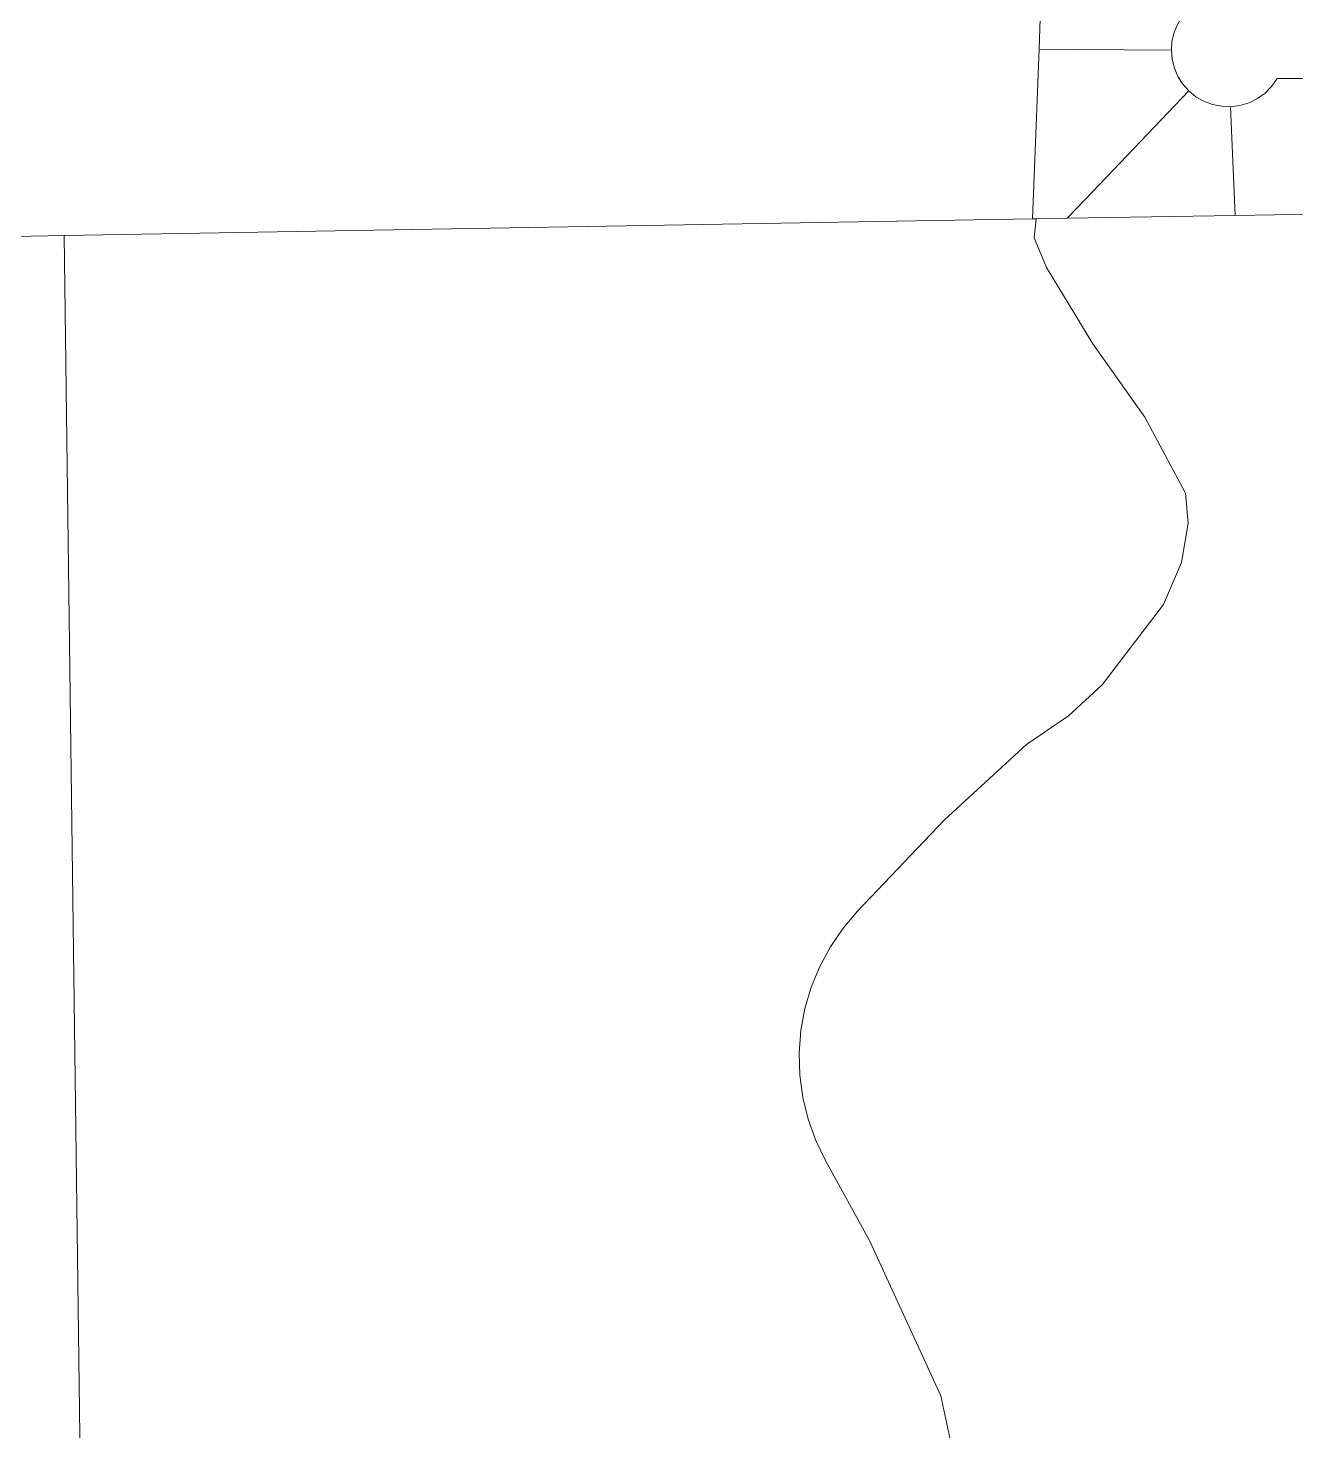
# Model space of a CAD drawing. Header units: feet. Extents: x 865220 to 2841409, y -2240498 to 948907.
# Drawn here: x 2834792 to 2836131, y 940767 to 942249 of the extents above; entities that cross this region are included whole.
import ezdxf

# ---------------------------------------------------------------- set-up
doc = ezdxf.new("R2010")
doc.units = ezdxf.units.FT
doc.header["$LTSCALE"] = 0.015
doc.header["$MEASUREMENT"] = 0
doc.layers.add('Dakota County Parcels', color=7, linetype='Continuous')

msp = doc.modelspace()

# ---------------------------------------------------------------- linework, layer by layer
at = {"layer": 'Dakota County Parcels', "lineweight": 5}
for p, q in [((2835859.7, 942226.8), (2835867, 942415.2)), ((2835852.7, 942047.3), (2835859.7, 942226.8)), ((2835859.7, 942226.8), (2835899.7, 942226.4)), ((2835899.7, 942226.4), (2835999.4, 942225.7)), ((2836111.2, 942195.6), (2836151.3, 942195.5)), ((2835908.7, 942068.3), (2836018, 942182.5)), ((2836066.7, 942051), (2836061.9, 942165.9)), ((2835889.3, 942048), (2835908.7, 942068.3)), ((2835889.3, 942048), (2836066.7, 942051)), ((2836066.7, 942051), (2836150.7, 942052.5)), ((2834830.3, 942029.8), (2835852.7, 942047.3)), ((2835852.7, 942047.3), (2835856.6, 942047.4)), ((2835856.6, 942047.4), (2835854.7, 942027.3)), ((2835856.6, 942047.4), (2835889.3, 942048)), ((2833559.8, 942008), (2834830.3, 942029.8)), ((2834864.8, 939392.3), (2834830.3, 942029.8)), ((2835854.7, 942027.3), (2835867.6, 941996)), ((2835867.6, 941996), (2835916.5, 941915.3)), ((2835916.5, 941915.3), (2835971.4, 941837.9)), ((2835971.4, 941837.9), (2836014.4, 941757.8)), ((2836014.4, 941757.8), (2836017.3, 941725.9)), ((2836017.3, 941725.9), (2836010, 941684.5)), ((2836010, 941684.5), (2835991.1, 941640)), ((2835991.1, 941640), (2835926.2, 941555.1)), ((2835926.2, 941555.1), (2835890.9, 941522.6)), ((2835890.9, 941522.6), (2835846.5, 941492.2)), ((2835846.5, 941492.2), (2835759.4, 941412.2)), ((2835759.4, 941412.2), (2835668.2, 941316.1)), ((2835634.3, 941052.9), (2835681.2, 940967.6)), ((2835681.2, 940967.6), (2835756, 940804.3)), ((2835756, 940804.3), (2835818, 940517.2))]:
    msp.add_line(p, q, dxfattribs=at)
for points in [[(2835999.4, 942225.7), (2836000.1, 942235), (2836002.3, 942244.1), (2836005.8, 942252.8), (2836010.6, 942260.8), (2836016.7, 942267.9)], [(2836018, 942182.5), (2836011.6, 942189.7), (2836006.4, 942197.8), (2836002.6, 942206.7), (2836000.2, 942216.1), (2835999.4, 942225.7)], [(2836061.9, 942165.9), (2836071.8, 942167.2), (2836081.4, 942170.1), (2836090.4, 942174.5), (2836098.5, 942180.3), (2836105.5, 942187.5), (2836111.2, 942195.6)], [(2836018, 942182.5), (2836025.4, 942176.4), (2836033.8, 942171.6), (2836042.8, 942168.2), (2836052.3, 942166.3), (2836061.9, 942165.9)], [(2835668.2, 941316.1), (2835652.9, 941298.1), (2835639.5, 941278.6), (2835628.2, 941257.8), (2835619.2, 941235.9), (2835612.6, 941213.3), (2835608.3, 941190), (2835606.5, 941166.4), (2835607.2, 941142.8), (2835610.4, 941119.4), (2835616, 941096.4), (2835624, 941074.1), (2835634.3, 941052.9)]]:
    msp.add_lwpolyline(points, dxfattribs=at)

doc.saveas('drawing.dxf')
